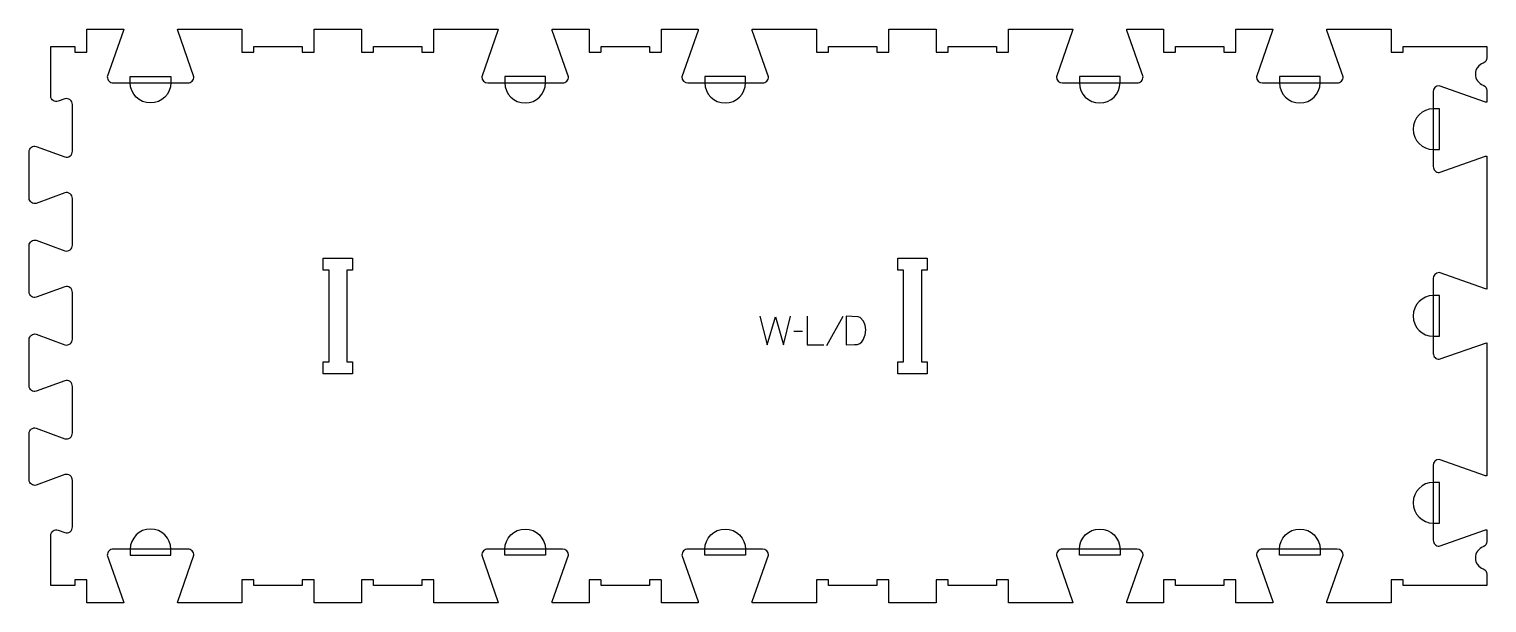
# Model space of a CAD drawing. Header units: millimetres. Extents: x -762 to 760, y -299 to 299.
import ezdxf

# ---------------------------------------------------------------- set-up
doc = ezdxf.new("R2010")
doc.units = ezdxf.units.MM
for name, color, linetype, true_color in [('1_ANYTOOL_1MMDEEP_LABELS_S', 2, 'Continuous', 0xffff00), ('3_ANYTOOL_CUTTHROUGH_INSID', 4, 'Continuous', 0x00ffff), ('4_ANYTOOL_CUTTHROUGH_OUTSI', 5, 'Continuous', 0x0000ff), ('5_ANYTOOL_HALF_MILL_9MM_IN', 3, 'Continuous', 0x00ff00)]:
    doc.layers.add(name, color=color, linetype=linetype, true_color=true_color)

msp = doc.modelspace()

# ---------------------------------------------------------------- linework, layer by layer
at = {"layer": '1_ANYTOOL_1MMDEEP_LABELS_S'}
for p, q in [((88, -0.5), (70.9, -31.2)), ((45.7, -16.1), (36.9, -16.2))]:
    msp.add_line(p, q, dxfattribs=at)
for points in [[(1.3, 0), (9, -30), (17.5, -0.9), (25.9, -30), (33.4, 0)], [(50.8, 0), (50.8, -30), (67.9, -30)]]:
    msp.add_lwpolyline(points, dxfattribs=at)
msp.add_lwpolyline([(91.5, 0), (91.5, -30), (100, -29.9), (103.1, -29.6), (105.6, -28.6), (107.7, -27.1), (109.3, -24.9), (111.2, -19.8), (111.9, -14.3), (111.3, -9.7), (109.4, -5.5), (105.9, -1.7), (103.8, -0.7)], close=True, dxfattribs=at)
at = {"layer": '3_ANYTOOL_CUTTHROUGH_INSID'}
for points in [[(-424.1, -60.2), (-454.6, -60.2), (-454.6, -47.7), (-448.6, -47.7), (-448.6, 47.8), (-454.6, 47.8), (-454.6, 60.3), (-424.1, 60.3), (-424.1, 47.8), (-430.1, 47.8), (-430.1, -47.7), (-424.1, -47.7)], [(175.9, -60.2), (145.4, -60.2), (145.4, -47.7), (151.4, -47.7), (151.4, 47.8), (145.4, 47.8), (145.4, 60.3), (175.9, 60.3), (175.9, 47.8), (169.9, 47.8), (169.9, -47.7), (175.9, -47.7)]]:
    msp.add_lwpolyline(points, close=True, dxfattribs=at)
at = {"layer": '4_ANYTOOL_CUTTHROUGH_OUTSI'}
msp.add_lwpolyline([(-663.3, -297.9), (-663, -299.2), (-701.6, -299.2), (-701.6, -275.5, 0.414214), (-701.9, -275.2), (-713.9, -275.2, 0.414214), (-714.1, -275.5), (-714.1, -281.2), (-739.1, -281.2), (-739.1, -228.9, -0.522099), (-731.4, -223.5), (-724.6, -226, 0.503225), (-716.5, -220), (-716.5, -171.5, 0.503225), (-724.6, -165.5), (-754.3, -176.5, -0.501976), (-761.7, -171), (-761.7, -122.5, -0.501974), (-754.3, -117), (-724.6, -128, 0.503225), (-716.5, -122), (-716.5, -73.5, 0.503225), (-724.6, -67.5), (-754.3, -78.5, -0.501976), (-761.7, -73), (-761.7, -24.5, -0.501974), (-754.3, -19), (-724.6, -30, 0.503225), (-716.5, -24), (-716.5, 24.5, 0.503225), (-724.6, 30.5), (-754.3, 19.5, -0.501976), (-761.7, 25), (-761.7, 73.5, -0.501974), (-754.3, 79), (-724.6, 68, 0.503225), (-716.5, 74), (-716.5, 122.5, 0.503225), (-724.6, 128.5), (-754.3, 117.5, -0.501976), (-761.7, 123), (-761.7, 171.5, -0.501974), (-754.3, 177), (-724.6, 166, 0.503225), (-716.5, 172), (-716.5, 220.5, 0.503225), (-724.6, 226.5), (-731.4, 224, -0.522086), (-739.1, 229.4), (-739.1, 281.3), (-714.1, 281.3), (-714.1, 275.5, 0.414214), (-713.9, 275.3), (-701.9, 275.3, 0.414214), (-701.6, 275.5), (-701.6, 299.3), (-663, 299.3), (-663.3, 297.9), (-680.1, 249.6, 0.419618), (-673.9, 243.3), (-595.9, 243.3, 0.419618), (-589.7, 249.6), (-606.6, 297.9), (-606.8, 299.3), (-539.6, 299.3), (-539.6, 275.5, 0.414214), (-539.4, 275.3), (-527.4, 275.3, 0.414214), (-527.1, 275.5), (-527.1, 281.3), (-476.6, 281.3), (-476.6, 275.5, 0.414214), (-476.4, 275.3), (-464.4, 275.3, 0.414214), (-464.1, 275.5), (-464.1, 299.3), (-414.6, 299.3), (-414.6, 275.5, 0.414214), (-414.4, 275.3), (-402.4, 275.3, 0.414214), (-402.1, 275.5), (-402.1, 281.3), (-351.6, 281.3), (-351.6, 275.5, 0.414214), (-351.4, 275.3), (-339.4, 275.3, 0.414214), (-339.1, 275.5), (-339.1, 299.3), (-271.9, 299.3), (-272.2, 297.9), (-289.1, 249.5), (-288.6, 247.2), (-287.2, 245.1), (-285.1, 243.7), (-282.8, 243.3), (-204.8, 243.3, 0.419618), (-198.6, 249.6), (-215.5, 297.9), (-215.7, 299.3), (-177.1, 299.3), (-177.1, 275.5, 0.414214), (-176.9, 275.3), (-164.9, 275.3, 0.414214), (-164.6, 275.5), (-164.6, 281.3), (-114.1, 281.3), (-114.1, 275.5, 0.414214), (-113.9, 275.3), (-101.9, 275.3, 0.414214), (-101.6, 275.5), (-101.6, 299.3), (-63, 299.3), (-63.3, 297.9), (-80.2, 249.5), (-79.7, 247.2), (-78.3, 245.1), (-76.2, 243.7), (-73.9, 243.3), (4.1, 243.3, 0.419618), (10.3, 249.6), (-6.6, 297.9), (-6.8, 299.3), (60.4, 299.3), (60.4, 275.5, 0.414214), (60.6, 275.3), (72.6, 275.3, 0.414214), (72.9, 275.5), (72.9, 281.3), (123.4, 281.3), (123.4, 275.5, 0.414214), (123.6, 275.3), (135.6, 275.3, 0.414214), (135.9, 275.5), (135.9, 299.3), (185.4, 299.3), (185.4, 275.5, 0.414214), (185.6, 275.3), (197.6, 275.3, 0.414214), (197.9, 275.5), (197.9, 281.3), (248.4, 281.3), (248.4, 275.5, 0.414214), (248.6, 275.3), (260.6, 275.3, 0.414214), (260.9, 275.5), (260.9, 299.3), (328.1, 299.3), (327.8, 297.9), (310.9, 249.5), (311.4, 247.2), (312.8, 245.1), (314.9, 243.7), (317.2, 243.3), (395.2, 243.3, 0.419618), (401.4, 249.6), (384.5, 297.9), (384.3, 299.3), (422.9, 299.3), (422.9, 275.5, 0.414214), (423.1, 275.3), (435.1, 275.3, 0.414214), (435.4, 275.5), (435.4, 281.3), (485.9, 281.3), (485.9, 275.5, 0.414214), (486.1, 275.3), (498.1, 275.3, 0.414214), (498.4, 275.5), (498.4, 299.3), (537, 299.3), (536.7, 297.9), (519.8, 249.5), (520.3, 247.2), (521.7, 245.1), (523.8, 243.7), (526.1, 243.3), (604.1, 243.3, 0.419618), (610.3, 249.6), (593.4, 297.9), (593.2, 299.3), (660.4, 299.3), (660.4, 275.5, 0.414214), (660.6, 275.3), (672.6, 275.3, 0.414214), (672.9, 275.5), (672.9, 281.3), (760.4, 281.3), (760.4, 269.3, -0.317837), (756.6, 263.9, 0.707107), (756.6, 240.8, -0.317837), (760.4, 235.4), (760.4, 223), (759, 223.2), (710.6, 240.2), (708.3, 239.7), (706.2, 238.3), (704.8, 236.2), (704.4, 233.9), (704.4, 155.9, 0.419618), (710.7, 149.7), (759, 166.6), (760.4, 166.8), (760.4, 28.1), (759, 28.3), (710.6, 45.3), (708.3, 44.8), (706.2, 43.4), (704.8, 41.3), (704.4, 39), (704.4, -39, 0.419618), (710.7, -45.2), (759, -28.3), (760.4, -28.1), (760.4, -166.8), (759, -166.6), (710.6, -149.6), (708.3, -150.1), (706.2, -151.5), (704.8, -153.6), (704.4, -155.9), (704.4, -233.9, 0.419618), (710.7, -240.1), (759, -223.2), (760.4, -223), (760.4, -235.4, -0.317837), (756.6, -240.8, 0.707107), (756.6, -263.9, -0.317837), (760.4, -269.3), (760.4, -281.2), (672.9, -281.2), (672.9, -275.5, 0.414214), (672.6, -275.2), (660.6, -275.2, 0.414214), (660.4, -275.5), (660.4, -299.2), (593.2, -299.2), (593.4, -297.9), (610.3, -249.5), (609.9, -247.2), (608.5, -245.1), (606.4, -243.7), (604.1, -243.2), (526.1, -243.2, 0.419618), (519.9, -249.6), (536.8, -297.9), (537, -299.2), (498.4, -299.2), (498.4, -275.5, 0.414214), (498.1, -275.2), (486.1, -275.2, 0.414214), (485.9, -275.5), (485.9, -281.2), (435.4, -281.2), (435.4, -275.5, 0.414214), (435.1, -275.2), (423.1, -275.2, 0.414214), (422.9, -275.5), (422.9, -299.2), (384.3, -299.2), (384.5, -297.9), (401.4, -249.5), (401, -247.2), (399.6, -245.1), (397.5, -243.7), (395.2, -243.2), (317.2, -243.2, 0.419618), (310.9, -249.6), (327.8, -297.9), (328.1, -299.2), (260.9, -299.2), (260.9, -275.5, 0.414214), (260.6, -275.2), (248.6, -275.2, 0.414214), (248.4, -275.5), (248.4, -281.2), (197.9, -281.2), (197.9, -275.5, 0.414214), (197.6, -275.2), (185.6, -275.2, 0.414214), (185.4, -275.5), (185.4, -299.2), (135.9, -299.2), (135.9, -275.5, 0.414214), (135.6, -275.2), (123.6, -275.2, 0.414214), (123.4, -275.5), (123.4, -281.2), (72.9, -281.2), (72.9, -275.5, 0.414214), (72.6, -275.2), (60.6, -275.2, 0.414214), (60.4, -275.5), (60.4, -299.2), (-6.8, -299.2), (-6.6, -297.9), (10.3, -249.5), (9.9, -247.2), (8.5, -245.1), (6.4, -243.7), (4.1, -243.2), (-73.9, -243.2, 0.419618), (-80.1, -249.6), (-63.2, -297.9), (-63, -299.2), (-101.6, -299.2), (-101.6, -275.5, 0.414214), (-101.9, -275.2), (-113.9, -275.2, 0.414214), (-114.1, -275.5), (-114.1, -281.2), (-164.6, -281.2), (-164.6, -275.5, 0.414214), (-164.9, -275.2), (-176.9, -275.2, 0.414214), (-177.1, -275.5), (-177.1, -299.2), (-215.7, -299.2), (-215.5, -297.9), (-198.6, -249.5), (-199, -247.2), (-200.4, -245.1), (-202.5, -243.7), (-204.8, -243.2), (-282.8, -243.2, 0.419618), (-289.1, -249.6), (-272.2, -297.9), (-271.9, -299.2), (-339.1, -299.2), (-339.1, -275.5, 0.414214), (-339.4, -275.2), (-351.4, -275.2, 0.414214), (-351.6, -275.5), (-351.6, -281.2), (-402.1, -281.2), (-402.1, -275.5, 0.414214), (-402.4, -275.2), (-414.4, -275.2, 0.414214), (-414.6, -275.5), (-414.6, -299.2), (-464.1, -299.2), (-464.1, -275.5, 0.414214), (-464.4, -275.2), (-476.4, -275.2, 0.414214), (-476.6, -275.5), (-476.6, -281.2), (-527.1, -281.2), (-527.1, -275.5, 0.414214), (-527.4, -275.2), (-539.4, -275.2, 0.414214), (-539.6, -275.5), (-539.6, -299.2), (-606.8, -299.2), (-606.6, -297.9), (-589.7, -249.6, 0.419618), (-595.9, -243.2), (-673.9, -243.2, 0.419618), (-680.1, -249.6)], format="xyb", close=True, dxfattribs=at)
at = {"layer": '5_ANYTOOL_HALF_MILL_9MM_IN'}
for points in [[(-613.7, 243.5, -1), (-656.2, 243.5), (-656.2, 249.8), (-613.7, 249.8)], [(-265.1, 243.5, 1), (-222.6, 243.5), (-222.6, 249.8), (-265.1, 249.8)], [(-56.2, 243.5, 1), (-13.7, 243.5), (-13.7, 249.8), (-56.2, 249.8)], [(334.9, 243.5, 1), (377.4, 243.5), (377.4, 249.8), (334.9, 249.8)], [(543.8, 243.5, 1), (586.3, 243.5), (586.3, 249.8), (543.8, 249.8)], [(704.6, 216.2, 1), (704.6, 173.7), (710.9, 173.7), (710.9, 216.2)], [(704.6, 21.3, 1), (704.6, -21.2), (710.9, -21.2), (710.9, 21.3)], [(704.6, -173.6, 1), (704.6, -216.1), (710.9, -216.1), (710.9, -173.6)], [(-613.7, -243.5, 1), (-656.2, -243.5), (-656.2, -249.7), (-613.7, -249.7)], [(-265.1, -243.5, -1), (-222.6, -243.5), (-222.6, -249.7), (-265.1, -249.7)], [(-56.2, -243.5, -1), (-13.7, -243.5), (-13.7, -249.7), (-56.2, -249.7)], [(334.9, -243.5, -1), (377.4, -243.5), (377.4, -249.7), (334.9, -249.7)], [(543.8, -243.5, -1), (586.3, -243.5), (586.3, -249.7), (543.8, -249.7)]]:
    msp.add_lwpolyline(points, format="xyb", close=True, dxfattribs=at)

doc.saveas('drawing.dxf')
